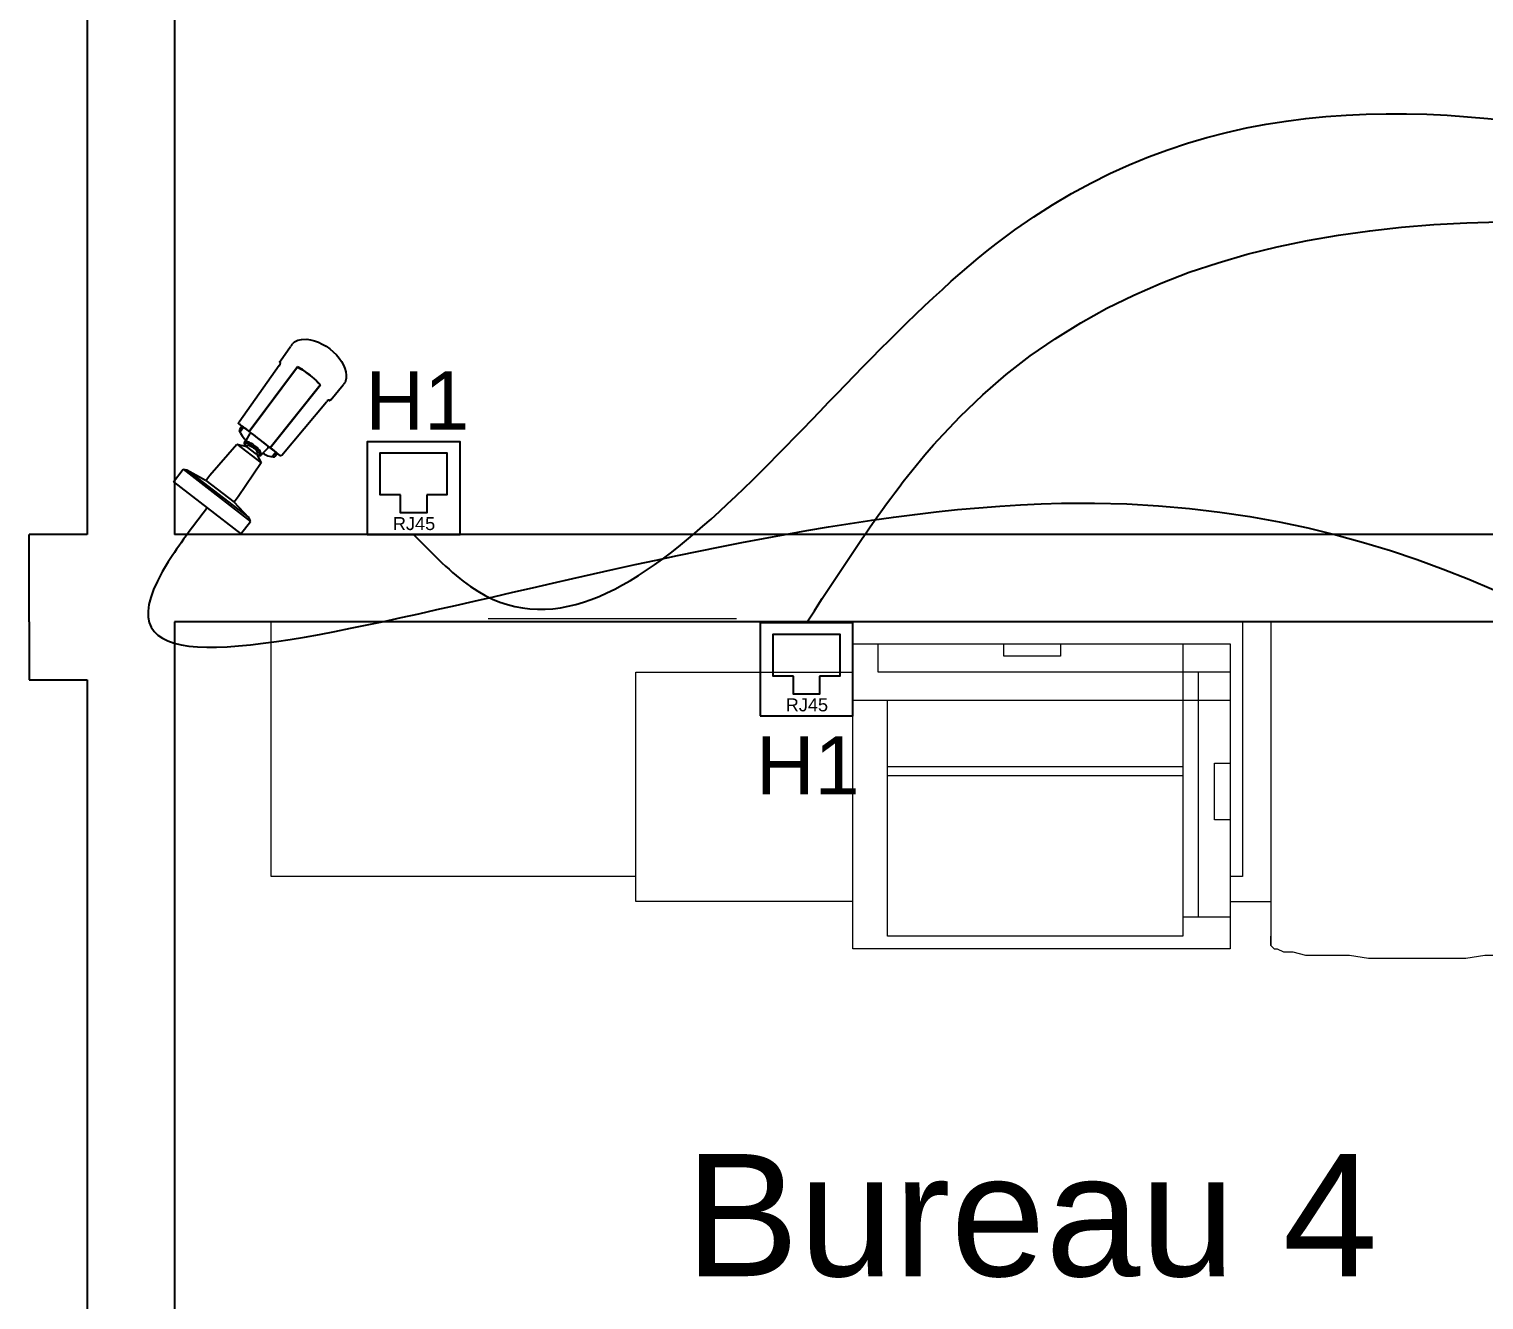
# Model space of a CAD drawing. Header units: metres. Extents: x 131 to 1703, y 190 to 2058.
# Drawn here: x 1474.805 to 1477.307, y 1993.19 to 1995.374 of the extents above; entities that cross this region are included whole.
import ezdxf

# ---------------------------------------------------------------- set-up
doc = ezdxf.new("R2010")
doc.units = ezdxf.units.M
for name, color, linetype in [('Cables des caméras IP', 3, 'Continuous'), ('Cables RJ45', 7, 'Continuous'), ('Caméras IP', 7, 'Continuous'), ('Mobilier', 7, 'Continuous'), ('Murs', 7, 'Continuous'), ('Noms Locaux', 7, 'Continuous'), ('Prise RJ45', 7, 'Continuous')]:
    doc.layers.add(name, color=color, linetype=linetype)
doc.styles.get("Standard").update_dxf_attribs({"font": 'arial.ttf'})

# ---------------------------------------------------------------- blocks, each defined once
blk = doc.blocks.new('imprimante + chaise')
at = {"layer": 'Mobilier', "lineweight": 9}
for points in [[(1467.4223, 1994.49495), (1467.42397, 1994.49495), (1467.93728, 1994.49495)], [(1467.61563, 1994.35996), (1467.4223, 1994.35996), (1467.4223, 1994.49495), (1467.93728, 1994.49495), (1467.93728, 1994.35996), (1467.93062, 1994.35996)], [(1467.5373, 1994.49662), (1467.59396, 1994.49662), (1467.66896, 1994.49662)], [(1467.93728, 1994.49495), (1467.93728, 1994.49495)], [(1468.10728, 1994.49495), (1467.95228, 1994.49495), (1467.95228, 1994.32329), (1467.95395, 1994.32163), (1467.95561, 1994.32163), (1467.95895, 1994.31996), (1467.96395, 1994.31996), (1467.97061, 1994.31829), (1467.97728, 1994.31829), (1467.98561, 1994.31829), (1467.99395, 1994.31829), (1468.00395, 1994.31663), (1468.01395, 1994.31663), (1468.02395, 1994.31663), (1468.03561, 1994.31663), (1468.04561, 1994.31663), (1468.05561, 1994.31663), (1468.06561, 1994.31829)], [(1467.90562, 1994.48329), (1467.90562, 1994.46829), (1467.74396, 1994.46829), (1467.74396, 1994.48329)], [(1467.84062, 1994.48329), (1467.84062, 1994.47662), (1467.81062, 1994.47662), (1467.81062, 1994.48329)], [(1467.73062, 1994.34662), (1467.73062, 1994.46829)], [(1467.93062, 1994.46829), (1467.90562, 1994.46829), (1467.90562, 1994.32829), (1467.74896, 1994.32829), (1467.74896, 1994.45329)], [(1467.91395, 1994.33829), (1467.91395, 1994.46829)], [(1467.73062, 1994.45329), (1467.93062, 1994.45329)], [(1467.74896, 1994.41829), (1467.90562, 1994.41829)], [(1467.93062, 1994.38996), (1467.92228, 1994.38996), (1467.92228, 1994.41995), (1467.93062, 1994.41995)], [(1467.90562, 1994.41329), (1467.74896, 1994.41329)], [(1467.93062, 1994.33829), (1467.90562, 1994.33829)], [(1467.95228, 1994.32329), (1467.95228, 1994.32829)], [(1467.95395, 1994.32163), (1467.95561, 1994.32163), (1467.95895, 1994.31996), (1467.96395, 1994.31996), (1467.97061, 1994.31829), (1467.97728, 1994.31829), (1467.98561, 1994.31829), (1467.99395, 1994.31829), (1468.00395, 1994.31663), (1468.01395, 1994.31663), (1468.02395, 1994.31663), (1468.03561, 1994.31663), (1468.04561, 1994.31663), (1468.05561, 1994.31663), (1468.06561, 1994.31829), (1468.07394, 1994.31829), (1468.08228, 1994.31829), (1468.08894, 1994.31829), (1468.09561, 1994.31996), (1468.10061, 1994.31996), (1468.10394, 1994.32163), (1468.10561, 1994.32163)]]:
    blk.add_lwpolyline(points, dxfattribs=at)
blk.add_lwpolyline([(1467.61563, 1994.46829), (1467.73062, 1994.46829), (1467.73062, 1994.48329), (1467.93062, 1994.48329), (1467.93062, 1994.32163), (1467.73062, 1994.32163), (1467.73062, 1994.34662), (1467.61563, 1994.34662)], close=True, dxfattribs=at)
at = {"layer": 'Mobilier', "color": 252, "lineweight": 9, "true_color": 0x838383}
blk.add_lwpolyline([(1467.93062, 1994.34662), (1467.95228, 1994.34662)], dxfattribs=at)
blk = doc.blocks.new('PORT RJ45')
at = {"layer": 'Prise RJ45', "color": 30}
blk.add_line((130665.095, 190438.98), (130665.095, 190438.98), dxfattribs=at)
blk.add_lwpolyline([(130665.095, 190435.269), (130670.095, 190435.269), (130670.095, 190440.269), (130665.095, 190440.269)], close=True, dxfattribs=at)
for points in [[(130666.888, 190437.401), (130665.788, 190437.401), (130665.788, 190439.665), (130669.387, 190439.665), (130669.387, 190437.401), (130668.304, 190437.401)], [(130668.304, 190437.401), (130668.304, 190436.436), (130666.888, 190436.436), (130666.888, 190437.401)]]:
    blk.add_lwpolyline(points, dxfattribs=at)
blk.add_text('RJ45', height=0.7, dxfattribs=at).set_placement((130666.474, 190435.504))
blk = doc.blocks.new('Axis Thermal Network Camera pl')
at = {"layer": 'Caméras IP', "color": 3}
for p, q in [((5.833, 11.451), (5.833, 10.384)), ((11.605, 11.451), (5.833, 11.451)), ((11.605, 11.451), (11.605, 10.384)), ((5.839, 10.384), (5.833, 10.384)), ((5.839, 10.384), (6.055, 10.254)), ((11.598, 10.384), (5.839, 10.384)), ((6.055, 10.254), (6.051, 10.254)), ((6.073, 10.254), (6.055, 10.254)), ((6.073, 10.254), (6.085, 10.254)), ((6.073, 10.254), (7.493, 10.034)), ((6.085, 10.254), (6.089, 10.254)), ((11.314, 10.254), (6.089, 10.254)), ((7.512, 10.034), (7.493, 10.034)), ((7.52, 9.583), (7.512, 10.034)), ((9.926, 10.034), (7.512, 10.034)), ((9.926, 10.034), (9.918, 9.583)), ((9.926, 10.034), (9.945, 10.034)), ((11.371, 10.254), (9.945, 10.034)), ((11.318, 10.254), (11.314, 10.254)), ((11.371, 10.254), (11.318, 10.254)), ((11.371, 10.254), (11.382, 10.254)), ((11.598, 10.384), (11.382, 10.254)), ((11.387, 10.254), (11.382, 10.254)), ((11.598, 10.384), (11.605, 10.384)), ((7.688, 6.81), (7.52, 9.583)), ((9.918, 9.583), (9.75, 6.81)), ((7.223, 5.916), (7.218, 5.897)), ((7.23, 5.932), (7.223, 5.916)), ((7.241, 5.947), (7.23, 5.932)), ((7.252, 5.96), (7.241, 5.947)), ((7.266, 5.97), (7.252, 5.96)), ((7.394, 6.052), (7.266, 5.97)), ((7.283, 5.978), (7.266, 5.97)), ((7.299, 5.983), (7.283, 5.978)), ((7.317, 5.985), (7.299, 5.983)), ((7.336, 5.984), (7.317, 5.985)), ((7.336, 5.984), (7.322, 5.63)), ((7.336, 5.63), (7.336, 5.984)), ((7.418, 6.066), (7.394, 6.052)), ((7.619, 6.151), (7.418, 6.066)), ((7.865, 6.219), (7.619, 6.151)), ((8.212, 6.566), (7.688, 6.81)), ((9.75, 6.81), (7.688, 6.81)), ((7.865, 6.219), (7.996, 6.243)), ((7.939, 5.71), (7.996, 6.243)), ((7.996, 6.243), (8.012, 6.394)), ((8.018, 6.425), (8.012, 6.394)), ((8.012, 6.394), (8.018, 6.362)), ((8.036, 6.456), (8.018, 6.425)), ((8.018, 6.362), (8.036, 6.331)), ((8.066, 6.486), (8.036, 6.456)), ((8.036, 6.331), (8.066, 6.301)), ((8.107, 6.515), (8.066, 6.486)), ((8.066, 6.301), (8.107, 6.273)), ((8.158, 6.541), (8.107, 6.515)), ((8.107, 6.273), (8.158, 6.247)), ((8.126, 6.483), (8.12, 6.456)), ((8.12, 6.456), (8.126, 6.429)), ((8.141, 6.509), (8.126, 6.483)), ((8.126, 6.429), (8.141, 6.403)), ((8.166, 6.534), (8.141, 6.509)), ((8.141, 6.403), (8.166, 6.378)), ((8.158, 6.541), (8.212, 6.566)), ((8.158, 6.247), (8.219, 6.223)), ((8.201, 6.558), (8.166, 6.534)), ((8.166, 6.378), (8.201, 6.354)), ((8.212, 6.566), (8.201, 6.558)), ((8.201, 6.354), (8.244, 6.332)), ((8.253, 6.546), (8.212, 6.566)), ((8.219, 6.223), (8.289, 6.202)), ((8.244, 6.332), (8.296, 6.311)), ((8.253, 6.546), (8.294, 6.546)), ((8.289, 6.202), (8.365, 6.184)), ((8.294, 6.456), (8.294, 6.546)), ((8.294, 6.546), (9.144, 6.546)), ((8.297, 6.437), (8.294, 6.456)), ((8.296, 6.311), (8.355, 6.294)), ((8.308, 6.419), (8.297, 6.437)), ((8.326, 6.4), (8.308, 6.419)), ((8.351, 6.383), (8.326, 6.4)), ((8.381, 6.368), (8.351, 6.383)), ((8.355, 6.294), (8.42, 6.279)), ((8.365, 6.184), (8.448, 6.17)), ((8.418, 6.353), (8.381, 6.368)), ((8.46, 6.341), (8.418, 6.353)), ((8.42, 6.279), (8.49, 6.267)), ((8.448, 6.17), (8.536, 6.16)), ((8.506, 6.33), (8.46, 6.341)), ((8.49, 6.267), (8.564, 6.258)), ((8.556, 6.322), (8.506, 6.33)), ((8.536, 6.16), (8.627, 6.154)), ((8.609, 6.316), (8.556, 6.322)), ((8.564, 6.258), (8.641, 6.253)), ((8.663, 6.312), (8.609, 6.316)), ((8.627, 6.154), (8.719, 6.152)), ((8.641, 6.253), (8.719, 6.251)), ((8.719, 6.311), (8.663, 6.312)), ((8.774, 6.312), (8.719, 6.311)), ((8.719, 6.251), (8.797, 6.253)), ((8.719, 6.152), (8.811, 6.154)), ((8.829, 6.316), (8.774, 6.312)), ((8.797, 6.253), (8.874, 6.258)), ((8.811, 6.154), (8.902, 6.16)), ((8.882, 6.322), (8.829, 6.316)), ((8.874, 6.258), (8.948, 6.267)), ((8.931, 6.33), (8.882, 6.322)), ((8.902, 6.16), (8.989, 6.17)), ((8.978, 6.341), (8.931, 6.33)), ((8.948, 6.267), (9.018, 6.279)), ((9.019, 6.353), (8.978, 6.341)), ((8.989, 6.17), (9.072, 6.184)), ((9.018, 6.279), (9.083, 6.294)), ((9.056, 6.368), (9.019, 6.353)), ((9.087, 6.383), (9.056, 6.368)), ((9.072, 6.184), (9.149, 6.202)), ((9.083, 6.294), (9.142, 6.311)), ((9.112, 6.4), (9.087, 6.383)), ((9.13, 6.419), (9.112, 6.4)), ((9.14, 6.437), (9.13, 6.419)), ((9.144, 6.456), (9.14, 6.437)), ((9.142, 6.311), (9.194, 6.332)), ((9.144, 6.456), (9.144, 6.546)), ((9.185, 6.546), (9.144, 6.546)), ((9.149, 6.202), (9.219, 6.223)), ((9.185, 6.546), (9.226, 6.566)), ((9.194, 6.332), (9.237, 6.354)), ((9.219, 6.223), (9.279, 6.247)), ((9.75, 6.81), (9.226, 6.566)), ((9.279, 6.541), (9.226, 6.566)), ((9.237, 6.558), (9.226, 6.566)), ((9.272, 6.534), (9.237, 6.558)), ((9.237, 6.354), (9.272, 6.378)), ((9.297, 6.509), (9.272, 6.534)), ((9.272, 6.378), (9.297, 6.403)), ((9.331, 6.515), (9.279, 6.541)), ((9.279, 6.247), (9.331, 6.273)), ((9.312, 6.483), (9.297, 6.509)), ((9.297, 6.403), (9.312, 6.429)), ((9.317, 6.456), (9.312, 6.483)), ((9.312, 6.429), (9.317, 6.456)), ((9.372, 6.486), (9.331, 6.515)), ((9.331, 6.273), (9.372, 6.301)), ((9.401, 6.456), (9.372, 6.486)), ((9.372, 6.301), (9.401, 6.331)), ((9.419, 6.425), (9.401, 6.456)), ((9.401, 6.331), (9.419, 6.362)), ((9.426, 6.394), (9.419, 6.425)), ((9.419, 6.362), (9.426, 6.394)), ((9.442, 6.243), (9.426, 6.394)), ((9.498, 5.71), (9.442, 6.243)), ((9.554, 6.222), (9.442, 6.243)), ((9.573, 6.219), (9.554, 6.222)), ((9.819, 6.151), (9.573, 6.219)), ((10.02, 6.066), (9.819, 6.151)), ((10.02, 6.066), (10.044, 6.052)), ((10.044, 6.052), (10.171, 5.97)), ((10.12, 5.985), (10.101, 5.984)), ((10.101, 5.984), (10.116, 5.63)), ((10.101, 5.63), (10.101, 5.984)), ((10.138, 5.983), (10.12, 5.985)), ((10.155, 5.978), (10.138, 5.983)), ((10.171, 5.97), (10.155, 5.978)), ((10.185, 5.96), (10.171, 5.97)), ((10.197, 5.947), (10.185, 5.96)), ((10.207, 5.932), (10.197, 5.947)), ((10.214, 5.916), (10.207, 5.932)), ((10.219, 5.897), (10.214, 5.916)), ((6.895, 5.545), (6.706, 0.845)), ((6.895, 5.545), (6.896, 5.561)), ((6.896, 5.561), (6.898, 5.576)), ((6.898, 5.576), (6.9, 5.585)), ((6.9, 5.585), (6.902, 5.591)), ((6.902, 5.591), (6.906, 5.604)), ((6.906, 5.604), (6.911, 5.615)), ((6.911, 5.615), (6.916, 5.624)), ((6.916, 5.624), (6.922, 5.63)), ((6.922, 5.63), (6.929, 5.635)), ((6.929, 5.635), (6.936, 5.638)), ((6.936, 5.638), (6.944, 5.638)), ((6.944, 5.638), (7.032, 5.638)), ((6.944, 5.638), (7.071, 5.634)), ((7.16, 5.634), (7.032, 5.638)), ((7.071, 5.634), (7.224, 5.63)), ((7.208, 5.633), (7.16, 5.634)), ((7.216, 5.878), (7.208, 5.633)), ((7.313, 5.63), (7.208, 5.633)), ((7.218, 5.897), (7.216, 5.878)), ((7.224, 5.63), (7.402, 5.626)), ((7.322, 5.63), (7.313, 5.63)), ((7.336, 5.63), (7.322, 5.63)), ((7.49, 5.627), (7.336, 5.63)), ((7.402, 5.626), (7.601, 5.623)), ((7.687, 5.624), (7.49, 5.627)), ((7.601, 5.623), (7.819, 5.62)), ((7.819, 5.62), (7.687, 5.624)), ((7.819, 5.62), (7.727, 0.163)), ((7.836, 5.621), (7.756, 0.182)), ((7.836, 5.621), (7.819, 5.62)), ((7.836, 5.621), (7.902, 5.621)), ((7.902, 5.621), (7.923, 5.622)), ((7.923, 5.622), (7.985, 5.622)), ((7.939, 5.71), (7.946, 5.675)), ((7.946, 5.675), (7.966, 5.641)), ((7.966, 5.641), (7.985, 5.622)), ((7.985, 5.622), (8.231, 5.62)), ((7.985, 5.622), (8.001, 5.619)), ((8.001, 5.619), (8.174, 5.618)), ((8.174, 5.618), (8.353, 5.617)), ((8.231, 5.62), (8.555, 5.619)), ((8.353, 5.617), (8.535, 5.617)), ((8.535, 5.617), (8.72, 5.616)), ((8.555, 5.619), (8.883, 5.619)), ((8.72, 5.616), (8.904, 5.616)), ((8.883, 5.619), (9.206, 5.62)), ((8.904, 5.616), (9.087, 5.617)), ((9.087, 5.617), (9.266, 5.618)), ((9.206, 5.62), (9.452, 5.622)), ((9.266, 5.618), (9.44, 5.619)), ((9.44, 5.619), (9.515, 5.622)), ((9.452, 5.622), (9.472, 5.641)), ((9.452, 5.622), (9.515, 5.622)), ((9.472, 5.641), (9.492, 5.675)), ((9.492, 5.675), (9.498, 5.71)), ((9.515, 5.622), (9.536, 5.621)), ((9.536, 5.621), (9.606, 5.621)), ((9.606, 5.621), (9.619, 5.62)), ((9.687, 0.178), (9.606, 5.621)), ((9.75, 5.624), (9.619, 5.62)), ((9.619, 5.62), (9.836, 5.623)), ((9.711, 0.163), (9.619, 5.62)), ((9.948, 5.627), (9.75, 5.624)), ((9.836, 5.623), (10.035, 5.626)), ((9.948, 5.627), (10.101, 5.63)), ((10.035, 5.626), (10.213, 5.63)), ((10.101, 5.63), (10.116, 5.63)), ((10.116, 5.63), (10.229, 5.633)), ((10.213, 5.63), (10.367, 5.634)), ((10.221, 5.878), (10.219, 5.897)), ((10.229, 5.633), (10.221, 5.878)), ((10.229, 5.633), (10.278, 5.634)), ((10.341, 5.636), (10.278, 5.634)), ((10.406, 5.638), (10.341, 5.636)), ((10.367, 5.634), (10.408, 5.635)), ((10.406, 5.638), (10.494, 5.638)), ((10.408, 5.635), (10.494, 5.638)), ((10.494, 5.638), (10.501, 5.638)), ((10.501, 5.638), (10.509, 5.635)), ((10.509, 5.635), (10.516, 5.63)), ((10.516, 5.63), (10.522, 5.624)), ((10.522, 5.624), (10.527, 5.615)), ((10.527, 5.615), (10.532, 5.604)), ((10.532, 5.604), (10.536, 5.591)), ((10.536, 5.591), (10.539, 5.576)), ((10.541, 5.561), (10.539, 5.576)), ((10.541, 5.561), (10.543, 5.545)), ((10.732, 0.845), (10.543, 5.545)), ((6.567, 0.545), (6.518, -0.757)), ((6.567, 0.548), (6.568, 0.57)), ((6.567, 0.545), (6.567, 0.548)), ((6.568, 0.57), (6.57, 0.591)), ((6.57, 0.591), (6.571, 0.603)), ((6.571, 0.603), (6.572, 0.609)), ((6.572, 0.609), (6.575, 0.624)), ((6.575, 0.624), (6.578, 0.636)), ((6.578, 0.636), (6.581, 0.645)), ((6.581, 0.645), (6.585, 0.65)), ((6.585, 0.65), (6.589, 0.651)), ((6.658, 0.651), (6.589, 0.651)), ((6.594, 0.649), (6.589, 0.651)), ((6.599, 0.643), (6.594, 0.649)), ((6.599, 0.643), (6.61, 0.631)), ((6.61, 0.631), (6.623, 0.627)), ((6.623, 0.627), (6.637, 0.63)), ((6.637, 0.63), (6.65, 0.641)), ((6.65, 0.641), (6.658, 0.651)), ((6.658, 0.651), (6.663, 0.659)), ((6.663, 0.659), (6.676, 0.684)), ((6.676, 0.684), (6.687, 0.716)), ((6.687, 0.716), (6.696, 0.755)), ((6.696, 0.755), (6.702, 0.798)), ((6.702, 0.798), (6.706, 0.845)), ((7.727, 0.163), (7.756, 0.182)), ((7.727, 0.163), (8.109, 0.11)), ((7.935, 0.15), (7.756, 0.182)), ((8.123, 0.124), (7.935, 0.15)), ((8.109, 0.11), (8.513, 0.084)), ((8.318, 0.106), (8.123, 0.124)), ((8.518, 0.094), (8.318, 0.106)), ((8.513, 0.084), (8.925, 0.084)), ((8.72, 0.09), (8.518, 0.094)), ((8.922, 0.094), (8.72, 0.09)), ((9.122, 0.104), (8.922, 0.094)), ((8.925, 0.084), (9.329, 0.11)), ((9.318, 0.122), (9.122, 0.104)), ((9.507, 0.147), (9.318, 0.122)), ((9.329, 0.11), (9.711, 0.163)), ((9.687, 0.178), (9.507, 0.147)), ((9.687, 0.178), (9.711, 0.163)), ((10.732, 0.845), (10.735, 0.798)), ((10.735, 0.798), (10.742, 0.755)), ((10.742, 0.755), (10.751, 0.716)), ((10.751, 0.716), (10.762, 0.684)), ((10.762, 0.684), (10.774, 0.659)), ((10.774, 0.659), (10.78, 0.651)), ((10.78, 0.651), (10.848, 0.651)), ((10.78, 0.651), (10.787, 0.641)), ((10.787, 0.641), (10.801, 0.63)), ((10.801, 0.63), (10.815, 0.627)), ((10.815, 0.627), (10.827, 0.631)), ((10.827, 0.631), (10.839, 0.643)), ((10.839, 0.643), (10.844, 0.649)), ((10.844, 0.649), (10.848, 0.651)), ((10.848, 0.651), (10.853, 0.65)), ((10.853, 0.65), (10.857, 0.645)), ((10.857, 0.645), (10.86, 0.636)), ((10.86, 0.636), (10.863, 0.624)), ((10.863, 0.624), (10.865, 0.609)), ((10.865, 0.609), (10.868, 0.591)), ((10.868, 0.591), (10.869, 0.57)), ((10.869, 0.57), (10.87, 0.548)), ((10.87, 0.548), (10.915, -0.644)), ((6.517, -0.789), (6.518, -0.757)), ((6.517, -0.822), (6.517, -0.789)), ((6.517, -0.857), (6.517, -0.822)), ((6.518, -0.891), (6.517, -0.857)), ((6.52, -0.924), (6.518, -0.891)), ((6.523, -0.956), (6.52, -0.924)), ((6.526, -0.985), (6.523, -0.956)), ((6.527, -0.989), (6.526, -0.985)), ((10.908, -1.012), (10.911, -0.985)), ((10.911, -0.985), (10.915, -0.956)), ((10.918, -0.74), (10.915, -0.644)), ((10.915, -0.956), (10.917, -0.924)), ((10.917, -0.924), (10.919, -0.891)), ((10.919, -0.752), (10.918, -0.74)), ((10.919, -0.754), (10.919, -0.752)), ((10.919, -0.755), (10.919, -0.754)), ((10.92, -0.757), (10.919, -0.755)), ((10.919, -0.891), (10.92, -0.867)), ((10.92, -0.757), (10.92, -0.789)), ((10.92, -0.789), (10.921, -0.822)), ((10.921, -0.822), (10.92, -0.857)), ((10.92, -0.857), (10.92, -0.867)), ((6.531, -1.012), (6.527, -0.989)), ((6.536, -1.037), (6.531, -1.012)), ((6.542, -1.054), (6.536, -1.037)), ((6.542, -1.059), (6.542, -1.054)), ((6.624, -1.237), (6.542, -1.059)), ((6.745, -1.407), (6.624, -1.237)), ((6.903, -1.564), (6.745, -1.407)), ((7.095, -1.708), (6.903, -1.564)), ((7.316, -1.834), (7.095, -1.708)), ((7.564, -1.941), (7.316, -1.834)), ((7.834, -2.026), (7.564, -1.941)), ((9.873, -1.941), (9.604, -2.026)), ((10.121, -1.834), (9.873, -1.941)), ((10.343, -1.708), (10.121, -1.834)), ((10.634, -1.47), (10.343, -1.708)), ((10.792, -1.271), (10.634, -1.47)), ((10.895, -1.059), (10.792, -1.271)), ((10.902, -1.037), (10.895, -1.059)), ((10.908, -1.012), (10.902, -1.037)), ((8.119, -2.087), (7.834, -2.026)), ((8.416, -2.125), (8.119, -2.087)), ((8.719, -2.138), (8.416, -2.125)), ((9.021, -2.125), (8.719, -2.138)), ((9.318, -2.087), (9.021, -2.125)), ((9.604, -2.026), (9.318, -2.087))]:
    blk.add_line(p, q, dxfattribs=at)

msp = doc.modelspace()

# ---------------------------------------------------------------- linework, layer by layer
at = {"layer": 'Cables des caméras IP', "color": 3}
msp.add_spline([(1475.1112, 1994.5512), (1475.0442, 1994.4581), (1476.5802, 1994.5591), (1478.8879, 1993.5245), (1480.8913, 1994.6954), (1482.2477, 1993.9703), (1482.3053, 1993.9777), (1482.3532, 1993.9777)], degree=3, dxfattribs=at)
at = {"layer": 'Cables RJ45', "color": 30}
for points, knots in [([(1475.4663, 1994.5054), (1475.4987, 1994.4721), (1475.7948, 1994.1669), (1476.7601, 1995.8137), (1478.7993, 1994.3502), (1480.5512, 1996.2518), (1481.9003, 1995.1933), (1482.3051, 1995.1899)], [0, 0, 0, 0, 0.132483, 1.211595, 3.430934, 5.751556, 7.176223, 7.176223, 7.176223, 7.176223]), ([(1476.1418, 1994.3532), (1476.2139, 1994.465), (1476.9812, 1995.6534), (1479.8372, 1993.9781), (1481.6056, 1996.0858), (1482.742, 1995.5658), (1483.0523, 1995.511)], [0, 0, 0, 0, 0.387914, 4.124503, 6.265099, 7.224823, 7.224823, 7.224823, 7.224823])]:
    msp.add_open_spline(points, degree=3, knots=knots, dxfattribs=at)
at = {"layer": 'Murs'}
for p, q in [((1475.055, 1998.5426), (1475.055, 1994.5054)), ((1474.905, 1998.4426), (1474.905, 1994.5054)), ((1474.905, 1994.5054), (1474.805, 1994.5054)), ((1474.805, 1994.3554), (1474.805, 1994.5054)), ((1482.755, 1994.5054), (1475.055, 1994.5054)), ((1474.805, 1994.3554), (1474.805, 1994.2554)), ((1475.055, 1994.3554), (1475.055, 1991.6054)), ((1475.055, 1994.3554), (1475.055, 1991.6054)), ((1480.605, 1994.3554), (1475.055, 1994.3554)), ((1474.805, 1994.2554), (1474.905, 1994.2554)), ((1474.905, 1994.2554), (1474.905, 1991.6054))]:
    msp.add_line(p, q, dxfattribs=at)

# ---------------------------------------------------------------- block references
for name, p, xscale, yscale, zscale in [('PORT RJ45', (-2690.2195, -4076.5751), 0.03188002179658256, 0.03188002179658256, 0.03188002179658256), ('imprimante + chaise', (-3284.1244, -4474.465), 3.24333756557715, 3.24333756557715, 3.24333756557715), ('PORT RJ45', (-2689.544, -4076.8867), 0.03188002179658256, 0.03188002179658256, 0.03188002179658256)]:
    msp.add_blockref(name, p, dxfattribs=dict(xscale=xscale, yscale=yscale, zscale=zscale))
at = {"layer": 'Caméras IP', "color": 1, "xscale": 0.0254, "yscale": 0.0254, "zscale": 0.0254, "rotation": 142.3307560572519}
msp.add_blockref('Axis Thermal Network Camera pl', (1475.4642, 1994.6461), dxfattribs=at)

# ---------------------------------------------------------------- texts
at = {"layer": 'Noms Locaux'}
msp.add_text('Bureau 4', height=0.21, dxfattribs=at).set_placement((1475.9331, 1993.2303))
at = {"layer": 'Prise RJ45', "color": 30}
for p in [(1475.3833, 1994.6858), (1476.0548, 1994.0584)]:
    msp.add_text('H1', height=0.1, dxfattribs=at).set_placement(p)

doc.saveas('drawing.dxf')
